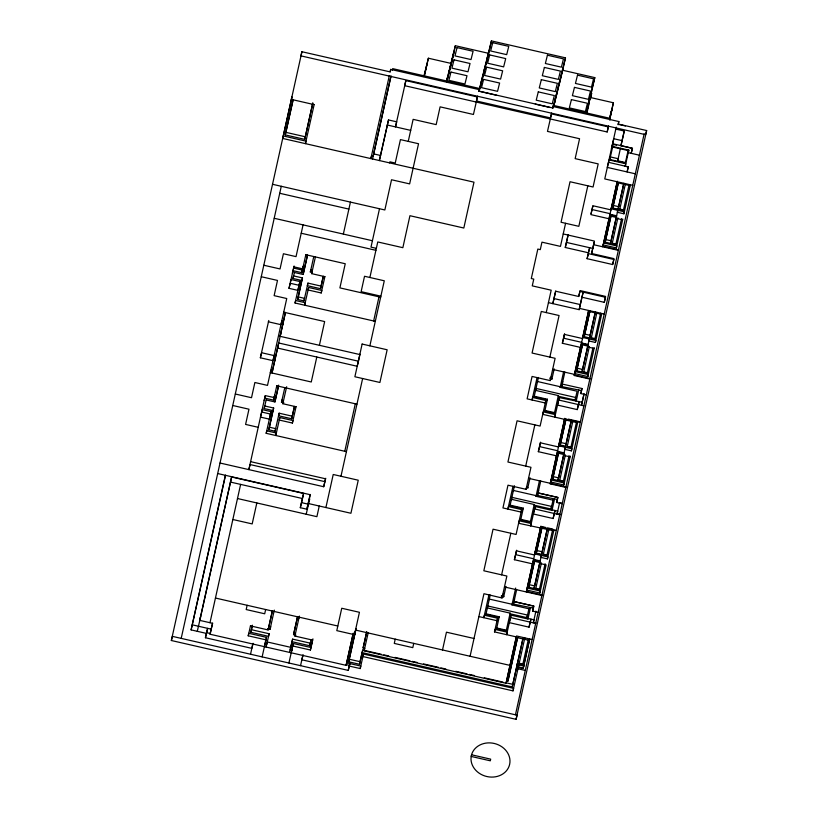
<?xml version="1.0" encoding="UTF-8"?>
<svg xmlns="http://www.w3.org/2000/svg" width="818" height="818" viewBox="0 0 818 818"><rect width="100%" height="100%" fill="white"/><g stroke="black" fill="none" stroke-linecap="round" stroke-linejoin="round"><path stroke-width="1.23" d="M171.351 640.514L172.383 636.363L517.109 715.188L516.076 719.329L171.351 640.514L301.924 51.728L390.094 71.882L390.707 69.397L479.011 89.591L478.653 91.043L552.692 107.966L553.377 105.379L610.31 118.395L609.88 120.103M369.879 277.496L377.763 241.954L402.855 247.69L409.941 215.707L463.826 228.028L473.99 182.179L282.711 138.447L291.975 96.923L291.361 99.407L314.071 104.602M312.834 103.007L304.715 139.357L285.288 134.919L293.038 99.929M285.288 134.919L293.141 99.776M181.197 638.388L281.28 186.289M253.089 643.306L251.832 648.357L205.43 637.743L207.649 628.347L206.392 633.398L191.115 629.901L225.369 475.299M191.115 629.901L225.533 475.238M304.715 139.357L312.732 103.16M353.304 633.091L346.096 665.341L210.062 634.236L212.486 623.296L199.715 620.371L231.617 476.996L303.611 493.448L300.308 507.702L306.893 509.215L310.298 494.471M200.696 616.537L197.291 631.312M200.972 615.32L231.617 476.996M314.153 104.561L305.421 143.641L306.044 141.156L283.325 135.962M260.359 357.793L261.617 352.742L274.245 355.625L272.987 360.677L260.359 357.793L268.764 320.472M205.43 637.743L206.392 633.398M209.981 622.723L240.625 484.389M210.062 634.236L212.67 623.101M300.053 281.085L297.854 290.359L289.01 288.335L294.102 265.993M303.069 224.878L296.034 256.627L283.417 253.744L280.042 268.948L263.877 265.257M360.022 354.174L358.458 361.219L278.774 342.998L271.985 372.998L285.492 312.364M359.797 354.542L280.114 336.321L285.37 312.578M264.173 408.56L264.817 405.994L273.662 408.018L273.018 410.575L264.173 408.56L266.177 399.818M292.997 278.478L293.631 275.911L302.476 277.926L301.842 280.492L292.997 278.478L294.439 272.302M346.423 451.659L266.187 433.315L271.055 411.628L262.21 409.603L261.596 412.088M264.756 398.121L273.601 400.145L276.801 385.687M375.298 321.351L295.053 303.008L299.879 281.545L291.034 279.521L290.421 282.005M292.997 270.666L301.842 272.691L305.85 254.582M270.584 414.072L261.74 412.047L260.482 417.108L269.326 419.123L271.249 411.065M273.601 400.145L274.684 395.575M301.842 272.691L303.417 265.901M268.764 429.777L269.408 427.211L275.717 428.652L275.073 431.219L268.764 429.777L273.018 410.575M266.085 399.92L274.93 401.945L278.662 385.125M297.64 299.47L298.273 296.903L304.582 298.355L303.948 300.922L297.64 299.47L301.842 280.492M294.327 272.466L303.171 274.49L307.435 255.226M269.408 427.211L273.662 408.018M278.498 386.168L274.93 401.945M298.273 296.903L302.476 277.926M307.548 255.063L303.171 274.49M256.832 502.947L252.179 523.919L232.844 519.502M275.073 431.219L279.142 413.192L292.302 416.198L294.48 406.403M283.877 402.834L281.484 402.292L284.807 387.63M303.948 300.922L307.967 283.11L321.126 286.116L323.294 276.32M313.754 256.658L310.308 272.2L310.952 269.633M279.828 417.558L279.214 420.043L292.374 423.049L292.997 420.564L279.828 417.558L275.789 435.503L276.402 433.019L266.801 430.82L266.187 433.315M295.993 406.74L282.824 403.724L286.658 386.73M308.652 287.476L308.038 289.961L321.198 292.967L321.822 290.482L308.652 287.476L304.654 305.206L305.278 302.711L295.676 300.523L295.053 303.008M324.818 276.658L311.648 273.641L315.451 256.811M247.138 605.289L246.187 609.553L264.705 613.786L265.646 609.522M279.142 413.192L278.498 415.759L291.668 418.765L294.378 406.526M307.967 283.11L307.323 285.676L320.482 288.682L323.202 276.433M292.374 423.049L296.096 406.587M321.198 292.967L324.92 276.494M248.212 635.811L248.836 633.316L266.525 637.365L265.911 639.85L248.212 635.811L250.482 625.882M250.789 632.273L251.433 629.707L269.132 633.756L268.488 636.322L250.789 632.273L252.363 625.197M251.433 629.707L252.22 626.169M343.345 234.091L350.431 202.097M250.533 654.236L252.803 644.001M316.801 357.026L311.269 381.986L270.339 372.619L270.962 370.135L272.609 370.513M319.398 345.298L324.654 321.566L283.723 312.2M389.337 75.593L370.871 158.6L371.495 156.115L373.141 156.494L390.943 76.146M390.155 71.882L390.707 69.397M262.138 656.885L265.911 639.85M250.41 625.882L268.11 629.932L272.292 611.036M264.398 646.66L266.525 637.365M272.343 611.138L268.11 629.932M372.517 158.978L391.035 76.054M269.132 633.756L266.668 644.553L265.022 644.175M267.701 628.705L270.063 629.246L274.296 610.126M300.308 507.702L303.611 493.448M388.509 119.949L379.368 160.543L388.509 119.949L396.73 121.831L395.472 126.892L405.871 80.604L477.446 96.974L473.428 114.469L440.104 106.851L436.168 124.622L413.131 119.346L408.254 141.381M306.893 509.215L310.114 494.675L217.721 473.55M306.198 514.236L308.713 503.295M379.501 208.743L370.994 247.128L376.341 248.355M389.654 162.894L389.889 161.831L395.237 163.058L400.431 139.602L418.54 143.733L409.634 183.897L391.536 179.756L384.849 209.97L272.547 184.295M319.255 506.015L316.893 516.679L237.496 498.53M220.052 463.029L323.713 486.73L325.482 478.775L250.615 461.659M323.713 486.73L325.738 478.274M291.985 641.69L309.685 645.739L310.319 643.173L292.619 639.124L290.165 649.921L291.811 650.3M295.911 635.157L293.55 634.615L297.527 616.69M289.541 652.406L292.619 639.124M297.629 616.516L293.55 634.615M288.918 663.009L293.314 643.49L311.014 647.539L312.936 638.858M293.314 643.49L292.691 645.975L310.39 650.024L312.588 640.105L294.889 636.056L299.388 616.097L298.764 618.582M325.901 507.538L333.223 474.491L358.253 480.207L350.922 513.264L308.56 503.571L309.47 499.91M424.378 75.154L427.027 64.141M424.399 76.002L428.376 58.221L451.413 63.487L455.35 45.716L488.673 53.344L480.135 87.567M344.777 451.28L355.298 403.785M373.652 320.973L379 296.832M340.973 476.26L362.63 378.519M369.869 345.83L384.286 280.789L364.531 276.269L361.127 291.658L380.871 296.177M300.543 665.668L302.813 655.443M309.685 645.739L311.106 639.635M446.822 80.962L447.855 76.289L446.526 81.616M447.231 79.694L450.902 64.06L448.837 73.405M449.767 69.806L453.959 51.841L446.843 81.831M346.096 665.341L352.957 634.339M354.48 634.686L359.439 612.293L341.75 608.255L336.791 630.637L354.48 634.686L355.104 632.202M381.321 654.277L362.711 650.024L359.48 664.277L348.673 661.803L355.932 629.032M348.673 661.803L356.034 628.889M303.11 654.737L301.852 659.789L348.264 670.402L349.225 666.056L360.196 668.562L360.81 666.077L346.709 662.846M350.002 663.173L349.521 665.351L345.85 664.513M477.528 96.115L476.444 100.992L550.494 117.925L551.567 113.048M479.338 88.446L478.694 91.013L479.338 88.446L392.681 68.63L392.251 70.338M479.082 90.921L479.849 87.424M479.389 90.471L481.71 79.96M480.831 84.54L482.906 75.195M482.436 78.252L484.757 67.73M483.622 73.477L485.953 62.966M485.739 64.857L487.814 55.512M486.669 61.258L489 50.747M488.53 53.794L491.424 40.9L565.473 57.833L562.58 70.726M359.48 664.277L362.711 650.024M488.939 594.86L483.816 617.702L484.43 615.218L497.6 618.224L494.491 631.905L516.322 636.895L506.035 683.296L364.112 650.842L364.736 648.357L363.09 647.979L366.74 631.496M363.734 645.412L366.597 632.467M360.196 668.562L363.478 654.042L513.622 688.378L513.009 690.862L362.855 656.537L363.478 654.042M364.112 650.842L368.172 632.846M395.227 639.144L394.276 643.408L412.793 647.641L413.734 643.377M552.743 107.935L553.06 106.514L618.848 121.555L618.132 124.755M552.845 107.812L553.377 105.379M553.694 106.238L555.759 96.892M554.614 102.639L556.946 92.127M556.475 95.174L559.993 79.898M559.522 82.955L563.04 67.669M442.518 649.962L446.454 632.191L474.021 638.49M586.281 112.843L587.314 108.17M586.434 112.751L588.5 103.405M590.361 95.941L586.434 112.853M591.547 91.176L589.216 101.698L591.077 94.234M587.334 111.33L589.226 103.088M586.434 113.405L594.798 77.608L562.712 70.266L553.878 105.727M590.565 98.242L591.659 93.303L590.443 98.191M565.586 223.283L560.463 246.392L541.956 242.159L540.299 249.623L537.835 249.05L531.291 278.549L533.765 279.112L532.262 285.871L551.189 290.196L546.23 312.588M470.084 656.261L483.939 593.715L502.017 597.968L502.958 594.185M587.099 258.682L588.357 253.631L613.909 259.48L612.651 264.531L587.099 258.682L589.666 247.721L588.408 252.772L565.279 247.486L568.029 235.052M548.438 302.64L579.164 309.664L581.915 297.22L604.277 302.333L605.535 297.282L579.982 291.433L578.715 296.494L555.586 291.198L552.835 303.642L555.749 291.126M565.279 247.486L568.193 234.971M513.009 486.229L507.886 509.062L508.499 506.577L521.669 509.594L516.086 534.461L493.049 529.195L483.837 570.78L506.874 576.046L502.017 597.968M537.099 377.497L532.058 399.971L532.845 396.73M485.923 614.42L486.076 613.797L499.246 616.803L499.092 617.426L485.923 614.42L490.227 595.013M509.992 505.78L510.156 505.166L523.316 508.172L523.162 508.796L509.992 505.78L514.45 485.759M534.123 396.863L534.287 396.249L547.447 399.256L547.293 399.879L534.123 396.863L538.428 377.456M501.618 574.85L510.831 533.264M525.708 466.096L534.839 424.869M549.86 357.108L559.072 315.523L541.291 311.454L532.078 353.039L555.115 358.304L550.177 380.595L532.078 376.454L527.119 398.847L545.217 402.977L545.841 400.493L532.671 397.487M587.815 185.798L578.837 226.32L561.056 222.251L570.034 181.739L593.07 187.005L598.193 163.897L575.156 158.631L579.563 138.733L547.477 131.391L551.496 113.907L608.418 126.923L607.16 131.974L404.603 85.665L405.871 80.604M521.669 509.594L521.046 512.078L502.947 507.937L507.988 485.186L526.086 489.328L530.964 467.293L507.927 462.027L517.068 420.8L540.105 426.066L545.841 400.493M496.608 628.623L496.761 627.999L506.362 630.197L506.209 630.821L496.608 628.623L499.246 616.803M501.26 596.302L503.653 596.854L505.974 586.434M520.677 519.992L520.831 519.369L530.432 521.557L530.279 522.181L520.677 519.992L523.316 508.172M530.044 477.794L527.722 488.213L527.876 487.589M544.808 411.076L544.962 410.452L554.573 412.64L554.41 413.264L544.808 411.076L547.447 399.256M554.175 368.877L551.853 379.296L552.007 378.673L549.614 378.131M609.645 118.743L612.028 108.906L609.666 119.581M609.931 118.579L613.428 102.771L590.391 97.506M607.16 131.974L608.51 125.88M514.399 559.716L515.657 554.665L533.765 558.806L532.498 563.858L514.399 559.716L516.373 550.831L534.471 554.972L535.095 552.487M538.336 451.679L539.604 446.618L557.702 450.759L556.445 455.81L538.336 451.679L540.309 442.794L558.408 446.925L559.052 444.327M562.355 343.263L563.622 338.212L581.721 342.353L580.463 347.405L562.355 343.263L564.328 334.388L582.426 338.519L583.05 336.034M515.657 554.665L516.649 550.228M539.604 446.618L540.586 442.18M563.622 338.212L564.604 333.775M591.117 213.6L592.866 206.228M578.715 296.494L580.034 290.574L605.586 296.423L604.277 302.333M616.24 127.138L604.768 178.927L632.754 185.328M620.463 148.252L617.692 160.757L625.453 162.537L625.33 163.058L609.799 159.51L613.203 144.438M506.209 630.821L510.146 613.142L487.375 607.938M528.888 608.786L511.956 604.911L515.698 588.03M530.279 522.181L534.215 504.512L511.444 499.297M552.958 500.146L536.025 496.281L539.491 480.595M554.41 413.264L558.346 395.585L535.585 390.38M558.346 395.585L558.193 396.209L575.126 400.084L577.089 391.229L560.156 387.364L563.633 371.679M533.356 608.111L513.448 604.113L516.659 589.604M557.426 499.481L537.518 495.483L540.729 480.974M581.557 390.564L561.649 386.566L564.86 372.047M530.309 622.109L530.984 619.093L529.052 627.161L509.277 622.631L511.199 614.574M555.054 510.463L553.121 518.52L533.346 514.001L535.269 505.933M579.185 401.546L577.252 409.603L557.477 405.084L559.4 397.016M612.651 264.531L613.96 258.621L591.608 253.508L594.359 241.065L563.224 233.948M579.164 309.664L583.173 292.169L581.915 297.22M591.608 253.508L594.236 242.23M612.702 143.753L632.478 148.273L631.22 153.324L632.334 148.314L620.944 145.706L624.195 131.013L615.811 129.091M620.944 145.706L624.369 130.86M506.035 683.296L516.526 635.975L532.119 639.543M532.498 563.858L526.281 591.935L526.414 591.414L542.007 594.972L541.874 595.504L504.461 586.946M534.471 554.972L540.831 526.342L545.626 527.446M528.53 478.315L565.954 486.894L565.821 487.426L550.228 483.857L556.445 455.81M558.408 446.925L564.768 418.305L564.522 419.348L542.702 414.358L543.316 411.863L555.432 414.634L554.808 417.119L559.205 397.579L582.212 402.282L584.113 393.714M574.236 375.503L574.369 374.981L589.962 378.55L589.829 379.071L574.236 375.503L580.463 347.405M582.426 338.519L588.643 310.482M592.12 209.561L610.228 213.702L602.754 246.791L602.886 246.269L618.48 249.838L618.347 250.359L593.561 244.694M608.96 218.754L590.862 214.613L592.835 205.727L610.934 209.868L617.293 181.238L617.161 181.77M540.729 527.017L533.571 559.4L540.156 560.903L539.532 563.387L546.117 564.89L539.88 593.019L526.72 590.013M552.661 369.399L574.481 374.388L581.404 343.478L587.978 344.981M588.408 311.832L581.526 342.946L588.111 344.45L587.488 346.944L594.072 348.448M603.05 245.431L617.191 181.913M506.659 680.811L507.917 681.097L517.569 637.529M534.461 586.762L534.031 588.469L528.704 587.252L534.451 561.291L539.788 562.508M547.436 528.305L541.588 554.348L536.26 553.132L542.017 527.181M564.083 453.141L557.968 480.432L552.641 479.205L558.397 453.254L563.725 454.471M571.373 420.258L565.555 446.199L560.228 444.982L565.984 419.02M587.835 345.973L581.987 372.016L576.659 370.799L582.416 344.848L587.743 346.065M595.115 313.089L589.553 337.906L584.226 336.679L589.972 310.728M616.343 217.312L610.494 243.365L605.167 242.148L610.913 216.187L616.251 217.404M623.623 184.428L618.05 209.244L612.723 208.028L618.203 183.304M517.651 637.457L507.917 681.097M528.704 587.252L534.543 561.199M536.26 553.132L541.833 528.316M552.641 479.205L558.49 453.162M560.228 444.982L565.77 420.278M576.659 370.799L582.508 344.746M584.226 336.679L590.064 310.635M605.167 242.148L611.005 216.095M612.723 208.028L618.296 183.212M625.33 163.058L628.224 150.031L628.101 150.553L612.57 147.005M608.582 162.353L628.357 166.882L627.099 171.933L628.214 166.913L625.208 166.228L628.848 150.154L612.058 146.32M510.146 613.142L509.992 613.766L526.925 617.641L529.031 608.428M534.215 504.512L534.062 505.125L550.995 509L553.101 499.798M362.067 652.59L512.221 686.915L522.896 638.735M534.031 588.469L541.485 554.911L540.862 557.395L547.447 558.899L547.937 556.935L534.767 553.929M541.588 554.348L547.344 528.397M557.968 480.432L565.422 446.863L564.798 449.348L571.383 450.861L571.894 448.785L558.735 445.779M565.555 446.199L571.036 421.474M581.987 372.016L589.441 338.458L588.817 340.942L595.402 342.445L595.893 340.493L582.723 337.476M589.553 337.906L595.3 311.944M610.494 243.365L617.948 209.807L617.324 212.291L623.909 213.795L624.4 211.831L611.23 208.825M618.05 209.244L623.807 183.293M512.221 686.915L522.988 638.643M539.88 562.416L534.675 585.903L529.348 584.686M494.491 631.905L495.115 629.42L507.221 632.191L506.608 634.676L511.005 615.136L527.937 619.001L530.514 607.467M553.674 530.78L518.561 523.275L519.185 520.78L531.291 523.551L530.678 526.035L535.074 506.495L552.007 510.371L554.584 498.827M576.138 401.454L578.715 389.91M513.009 690.862L518.827 664.922L523.755 666.046L523.142 668.531L518.203 667.406L519.215 663.214L522.896 664.052L522.743 664.676L519.062 663.838L524.819 637.876M535.678 588.848L535.81 588.316L539.491 589.164L539.359 589.686L535.678 588.848L541.424 562.886M543.234 554.727L543.367 554.205L547.048 555.044L546.915 555.565L543.234 554.727L548.99 528.765M559.614 480.8L559.747 480.278L563.428 481.117L563.295 481.649L559.614 480.8L565.371 454.849M567.201 446.577L570.984 446.996L567.201 446.577L572.958 420.616M583.633 372.394L583.766 371.873L587.447 372.711L587.314 373.243L583.633 372.394L589.389 346.443M591.199 338.274L591.322 337.752L595.013 338.591L594.88 339.122L591.199 338.274L596.946 312.323M612.14 243.744L612.273 243.212L615.954 244.061L615.821 244.582L612.14 243.744L617.887 217.782M619.696 209.623L619.829 209.091L623.51 209.94L623.377 210.461L619.696 209.623L625.453 183.661M529.052 627.161L530.166 622.14M538.132 612.385L532.61 611.128L533.714 606.107L513.939 601.588L514.553 599.103M553.121 518.52L554.982 510.493M562.334 503.223L562.201 503.755L556.68 502.487L557.784 497.477L538.009 492.957L538.622 490.463M577.252 409.603L579.124 401.577M586.332 394.838L580.811 393.57L581.915 388.56M522.743 664.676L528.224 639.952M539.359 589.686L545.115 563.735M546.915 555.565L552.671 529.614M563.295 481.649L569.052 455.687M570.882 447.415L576.639 421.454M587.314 373.243L592.927 347.987M594.88 339.122L600.627 313.161M615.821 244.582L621.578 218.621M623.377 210.461L628.991 185.216M559.645 502.559L557.13 513.612L559.89 514.246L559.757 514.767L534.604 508.949M523.142 668.531L529.686 638.991M583.899 394.276L581.465 405.299L582.212 402.282M535.913 611.271L533.387 622.324L535.821 622.876L535.688 623.408L510.534 617.58M547.447 558.899L553.898 530.044M550.657 481.966L563.827 484.972L570.269 456.117M571.383 450.861L577.61 422.732L564.451 419.726L564.318 420.248M574.676 373.56L587.845 376.566L594.287 347.711M595.402 342.445L601.629 314.327L588.469 311.321L588.336 311.842M603.183 244.899L616.353 247.915L622.795 219.05M623.909 213.795L630.361 184.929M515.442 714.799L644.185 133.743M516.076 719.329L646.649 130.543L618.224 124.05L618.848 121.555M301.924 51.728L300.891 55.869L645.617 134.694L646.649 130.543M199.715 620.371L200.717 616.332M292.374 273.151L293.642 268.099L302.476 270.124M289.01 288.335L290.278 283.284L299.112 285.308M282.005 320.482L280.963 324.685L268.335 321.791M282.609 325.063L283.222 322.568M264.142 400.605L265.4 395.554M280.114 336.321L280.727 333.836M274.633 361.055L275.247 358.57M303.243 266.361L302.619 268.846L293.785 266.821M274.091 397.62L274.715 395.125M311.648 273.641L312.271 271.157M281.484 402.292L282.128 399.726M282.824 403.724L283.447 401.239M320.482 288.682L321.126 286.116M291.668 418.765L292.302 416.198M271.975 612.457L272.394 610.801M270.063 629.246L270.697 626.68M266.044 647.038L267.312 641.987L290.799 647.355M309.214 501.025L309.746 498.898M423.806 76.565L428.376 58.221M358.458 361.219L357.2 366.27L277.517 348.049M294.889 636.056L295.513 633.572M291.188 652.784L292.118 648.879M446.505 81.176L455.35 45.716M310.39 650.024L311.014 647.539M478.929 91.023L491.424 40.9M348.264 670.402L349.838 663.562M363.09 647.979L363.519 646.271M552.978 107.956L565.473 57.833M585.985 113.498L594.798 77.608M537.385 382.159L537.538 381.536L560.31 386.74L560.156 387.364M535.422 391.004L536.066 388.438L575.77 397.517L575.126 400.084M513.254 491.076L513.407 490.452L536.179 495.657L536.025 496.281M511.291 499.921L511.935 497.354L551.639 506.434L550.995 509M489.184 599.706L489.338 599.083L512.109 604.287L511.956 604.911M487.221 608.561L487.865 605.995L527.569 615.075L526.925 617.641M609.471 118.671L613.428 102.771M550.177 380.595L551.097 376.924M526.086 489.328L526.71 486.843M611.445 148.804L613.807 138.733L622.201 140.655M609.799 159.51L610.433 156.944L618.203 158.723L617.692 160.757M497.6 618.224L496.976 620.709L478.878 616.578M503.653 596.854L503.806 596.23L501.414 595.678M561.649 386.566L562.753 381.546M537.518 495.483L538.152 492.917L557.937 497.436L556.68 502.487M616.844 183.191L616.987 182.608L630.136 185.666M610.934 209.868L611.557 207.383M513.448 604.113L514.082 601.547L533.868 606.077L532.61 611.128M628.848 150.154L628.224 152.639L639.431 155.205M625.208 166.228L625.831 163.743L609.052 159.909L607.314 167.414L635.31 173.805M550.228 483.857L550.483 482.773M550.524 482.497L551.158 479.951M540.831 526.342L540.698 526.874L556.291 530.432L556.424 529.911M535.299 551.629L535.729 549.921M526.587 590.535L527.221 587.989M616.353 247.915L616.833 245.952L603.674 242.946M580.811 393.57L582.068 388.519L562.14 384.041M552.007 510.371L552.14 509.839L557.753 511.127L556.997 514.144M587.845 376.566L588.336 374.613L575.166 371.597M527.937 619.001L528.07 618.48L534.011 619.84L533.264 622.856M604.369 313.519L604.236 314.04L579.451 308.376M517.416 663.459L516.792 665.944L518.438 666.322M518.029 668.234L517.906 668.756L525.268 670.443L525.401 669.911M559.44 503.121L559.573 502.6L561.414 503.019M563.827 484.972L564.308 483.019L551.148 480.002L557.375 451.884L563.96 453.387M539.88 593.019L540.371 591.056L527.211 588.05L533.438 559.921L540.023 561.434M535.698 611.833L535.831 611.312M521.884 668.245L522.017 667.723M480.524 91.596L496.567 95.266M535.238 104.111L550.044 107.495M618.265 124.316L625.463 125.962M614.318 144.694L616.537 145.195M387.241 125.011L410.697 130.369M613.367 205.461L618.694 206.678M285.932 132.352L305.349 136.79M373.785 153.927L380.636 155.492M614.655 209.05L616.844 209.551M610.034 214.296L616.619 215.799L615.995 218.283L622.58 219.786M609.901 214.817L616.486 216.32M605.811 239.582L611.138 240.799M566.537 242.435L592.866 248.457M279.736 193.283L348.887 209.091M274.275 218.294L372.415 240.727M301.218 233.242L375.902 250.318M554.093 298.59L580.422 304.613M305.758 254.705L345.247 263.744L339.899 287.885L380.646 297.2M584.86 334.122L590.187 335.339M261.331 276.74L277.496 280.431L274.132 295.646L286.75 298.529L267.506 385.39L254.879 382.507L251.515 397.722L235.339 394.02M577.303 368.233L582.631 369.45M558.735 400.033L583.888 405.851M568.367 419.123L580.361 421.863L580.228 422.395L564.635 418.826L557.508 451.352L564.093 452.865L563.469 455.35L570.054 456.853M560.841 442.528L566.168 443.745M558.837 445.36L564.328 446.618M276.709 385.81L356.945 404.164M274.245 397.579L265.247 395.595L248.846 469.614L250.114 464.563L324.981 481.679M553.285 476.638L558.612 477.865M232.803 405.503L248.969 409.204L245.594 424.419L258.222 427.303M548.019 527.988L552.825 529.082M536.905 550.565L542.232 551.782M230.359 482.047L302.353 498.51M538.193 554.154L540.381 554.655M301.576 502.651L308.151 504.154M516.209 637.406L529.369 640.412L529.502 639.88L523.275 668.009L518.336 666.875M215.451 598.04L337.814 626.015M355.503 630.065L510.003 665.392M383.806 654.84L388.765 655.975M394.971 657.396L409.869 660.801M412.344 661.373L417.313 662.508M423.519 663.919L438.407 667.324M440.892 667.897L445.851 669.032M455.779 671.302L466.945 673.848M469.43 674.421L474.389 675.556M484.317 677.825L502.937 682.079M505.412 682.652L512.855 684.349M349.317 659.236L360.124 661.711M192.383 624.85L211.32 629.185M206.688 632.692L210.349 633.531M471.587 754.789L490.677 759.155L490.309 760.812L471.219 756.445M471.342 755.597L471.025 757.795A19.652 16.953 14 0 0 497.692 776.292A19.652 16.953 14 0 0 503.878 748.378A19.652 16.953 14 0 0 471.986 753.48L471.342 755.597M362.129 344.051L354.879 376.75L379.9 382.476L387.149 349.777L362.129 344.051M450.953 72.066L448.888 80.348L464.931 84.019L466.996 75.726L450.953 72.066M454 59.837L451.935 68.129L467.978 71.79L470.043 63.507L454 59.837M457.047 47.608L454.982 55.9L471.025 59.571L473.09 51.278L457.047 47.608M483.571 79.377L481.505 87.659L497.548 91.33L499.614 83.037L483.571 79.377M486.618 67.148L484.553 75.44L500.596 79.101L502.661 70.818L486.618 67.148M489.665 54.918L487.6 63.211L503.643 66.882L505.708 58.589L489.665 54.918M492.712 42.7L490.647 50.982L506.69 54.653L508.765 46.36L492.712 42.7M538.285 91.882L536.219 100.174L552.262 103.835L554.328 95.553L538.285 91.882M541.332 79.653L539.266 87.945L555.31 91.616L557.375 83.324L541.332 79.653M544.379 67.434L542.314 75.716L558.357 79.387L560.422 71.094L544.379 67.434M547.426 55.205L545.361 63.497L561.404 67.158L563.469 58.876L547.426 55.205M571.414 99.602L569.348 107.894L585.391 111.555L587.457 103.272L571.414 99.602M574.461 87.373L572.395 95.665L588.439 99.336L590.504 91.043L574.461 87.373M577.508 75.154L575.443 83.436L591.486 87.107L593.551 78.825L577.508 75.154"/></g></svg>
